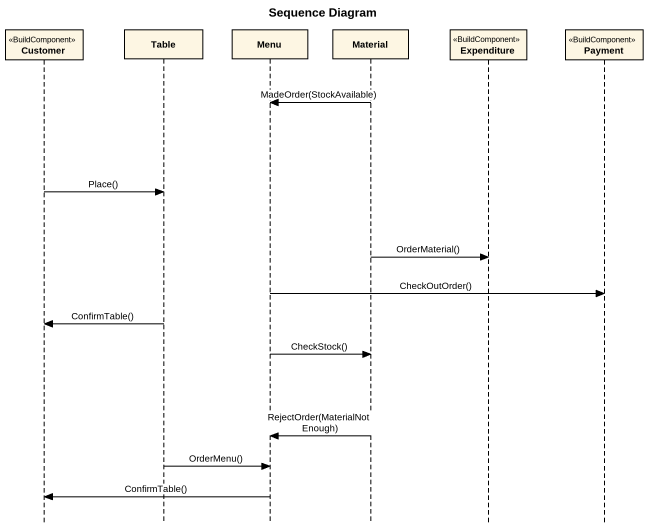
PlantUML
@startuml
title Sequence Diagram
hide footbox
participant Customer <<BuildComponent>>
participant Table
participant Menu
participant Material
participant Expenditure <<BuildComponent>>
participant Payment <<BuildComponent>>

Material -> Menu : MadeOrder(StockAvailable)
Customer -> Table : Place()
Material -> Expenditure : OrderMaterial()
Menu -> Payment : CheckOutOrder()
Table -> Customer : ConfirmTable()
Menu -> Material : CheckStock()
Material -> Menu : RejectOrder(MaterialNotEnough)
Table -> Menu : OrderMenu()
Menu -> Customer : ConfirmTable()
@enduml
